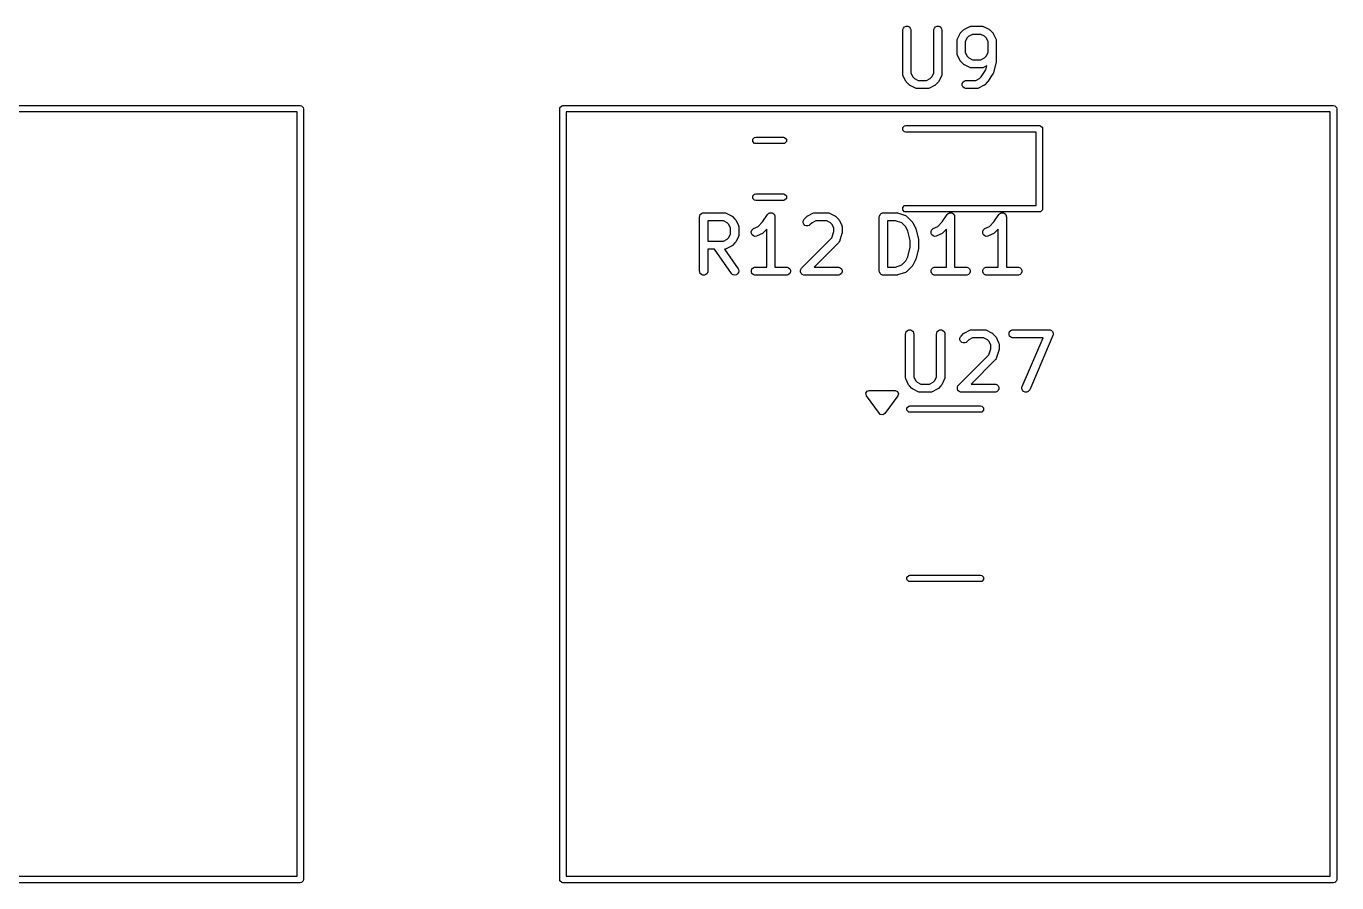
# Model space of a CAD drawing. Extents: x 117.1 to 211, y -138.1 to -43.1.
# Drawn here: x 145.8 to 169.95, y -119.07 to -103.29 of the extents above; entities that cross this region are included whole.
import ezdxf

# ---------------------------------------------------------------- set-up
doc = ezdxf.new("R2010")
doc.units = 0
doc.layers.add('BLACK', color=7, linetype='CONTINUOUS')

msp = doc.modelspace()

# ---------------------------------------------------------------- linework, layer by layer
at = {"layer": 'BLACK', "linetype": 'CONTINUOUS'}
for p, q in [((161.957645, -103.366819), (161.959086, -103.352187)), ((161.959086, -103.352187), (161.970285, -103.325151)), ((161.970285, -103.325151), (161.990977, -103.304459)), ((161.990977, -103.304459), (162.018013, -103.29326)), ((162.018013, -103.29326), (162.047277, -103.29326)), ((162.047277, -103.29326), (162.074313, -103.304459)), ((162.074313, -103.304459), (162.095005, -103.325151)), ((162.095005, -103.325151), (162.106204, -103.352187)), ((162.106204, -103.352187), (162.107645, -103.366819)), ((162.529073, -103.366819), (162.530514, -103.352187)), ((162.530514, -103.352187), (162.541713, -103.325151)), ((162.541713, -103.325151), (162.562405, -103.304459)), ((162.562405, -103.304459), (162.589441, -103.29326)), ((162.589441, -103.29326), (162.618705, -103.29326)), ((162.618705, -103.29326), (162.645741, -103.304459)), ((162.645741, -103.304459), (162.666433, -103.325151)), ((162.666433, -103.325151), (162.677632, -103.352187)), ((162.677632, -103.352187), (162.679073, -103.366819)), ((163.027231, -103.409024), (163.07485, -103.361405)), ((163.07485, -103.361405), (163.080599, -103.356686)), ((163.080599, -103.356686), (163.081899, -103.355188)), ((163.081899, -103.355188), (163.084158, -103.353766)), ((163.084158, -103.353766), (163.086215, -103.352078)), ((163.086215, -103.352078), (163.088042, -103.35132)), ((163.088042, -103.35132), (163.094342, -103.347356)), ((163.094342, -103.347356), (163.18958, -103.299737)), ((163.18958, -103.299737), (163.203311, -103.294482)), ((163.203311, -103.294482), (163.206, -103.29429)), ((163.206, -103.29429), (163.208489, -103.29326)), ((163.208489, -103.29326), (163.223121, -103.291819)), ((163.223121, -103.291819), (163.413597, -103.291819)), ((163.413597, -103.291819), (163.428229, -103.29326)), ((163.428229, -103.29326), (163.430718, -103.294291)), ((163.430718, -103.294291), (163.433406, -103.294482)), ((163.433406, -103.294482), (163.447138, -103.299737)), ((163.447138, -103.299737), (163.542376, -103.347356)), ((163.542376, -103.347356), (163.548675, -103.35132)), ((163.548675, -103.35132), (163.550503, -103.352078)), ((163.550503, -103.352078), (163.552559, -103.353766)), ((163.552559, -103.353766), (163.554819, -103.355188)), ((163.554819, -103.355188), (163.556118, -103.356686)), ((163.556118, -103.356686), (163.561868, -103.361405)), ((163.561868, -103.361405), (163.609487, -103.409024)), ((161.957645, -104.176342), (161.957645, -103.366819)), ((162.107645, -103.366819), (162.107645, -104.158637)), ((162.529073, -104.158637), (162.529073, -103.366819)), ((162.679073, -103.366819), (162.679073, -104.176342)), ((162.957645, -103.557295), (162.959086, -103.542663)), ((162.957645, -103.79539), (162.957645, -103.557295)), ((162.959086, -103.542663), (162.960117, -103.540173)), ((162.960117, -103.540173), (162.960308, -103.537486)), ((162.960308, -103.537486), (162.965563, -103.523754)), ((162.965563, -103.523754), (163.013182, -103.428516)), ((163.013182, -103.428516), (163.017146, -103.422216)), ((163.017146, -103.422216), (163.017904, -103.420389)), ((163.017904, -103.420389), (163.019592, -103.418332)), ((163.019592, -103.418332), (163.021014, -103.416073)), ((163.021014, -103.416073), (163.022512, -103.414773)), ((163.022512, -103.414773), (163.027231, -103.409024)), ((163.141903, -103.506484), (163.107645, -103.575)), ((163.107645, -103.575), (163.107645, -103.777685)), ((163.17231, -103.476077), (163.141903, -103.506484)), ((163.240826, -103.441819), (163.17231, -103.476077)), ((163.395892, -103.441819), (163.240826, -103.441819)), ((163.464408, -103.476077), (163.395892, -103.441819)), ((163.494815, -103.506484), (163.464408, -103.476077)), ((163.529073, -103.575), (163.494815, -103.506484)), ((163.529073, -103.777685), (163.529073, -103.575)), ((163.609487, -103.409024), (163.614205, -103.414773)), ((163.614205, -103.414773), (163.615704, -103.416073)), ((163.615704, -103.416073), (163.617125, -103.418332)), ((163.617125, -103.418332), (163.618814, -103.420389)), ((163.618814, -103.420389), (163.619571, -103.422216)), ((163.619571, -103.422216), (163.623536, -103.428516)), ((163.623536, -103.428516), (163.671155, -103.523754)), ((163.671155, -103.523754), (163.67641, -103.537485)), ((163.67641, -103.537485), (163.676601, -103.540174)), ((163.676601, -103.540174), (163.677632, -103.542663)), ((163.677632, -103.542663), (163.679073, -103.557295)), ((163.679073, -103.557295), (163.679073, -103.938247)), ((162.959086, -103.810022), (162.957645, -103.79539)), ((162.960117, -103.812511), (162.959086, -103.810022)), ((162.960308, -103.815199), (162.960117, -103.812511)), ((162.965563, -103.828931), (162.960308, -103.815199)), ((163.013182, -103.924169), (162.965563, -103.828931)), ((163.107645, -103.777685), (163.141903, -103.846201)), ((163.141903, -103.846201), (163.17231, -103.876608)), ((163.464408, -103.876608), (163.494815, -103.846201)), ((163.494815, -103.846201), (163.529073, -103.777685)), ((163.017146, -103.930468), (163.013182, -103.924169)), ((163.017904, -103.932296), (163.017146, -103.930468)), ((163.019592, -103.934352), (163.017904, -103.932296)), ((163.021014, -103.936612), (163.019592, -103.934352)), ((163.022512, -103.937911), (163.021014, -103.936612)), ((163.027231, -103.943661), (163.022512, -103.937911)), ((163.07485, -103.99128), (163.027231, -103.943661)), ((163.080599, -103.995998), (163.07485, -103.99128)), ((163.081899, -103.997497), (163.080599, -103.995998)), ((163.084158, -103.998918), (163.081899, -103.997497)), ((163.086215, -104.000607), (163.084158, -103.998918)), ((163.088042, -104.001364), (163.086215, -104.000607)), ((163.094342, -104.005329), (163.088042, -104.001364)), ((163.18958, -104.052948), (163.094342, -104.005329)), ((163.17231, -103.876608), (163.240826, -103.910866)), ((163.203311, -104.058203), (163.18958, -104.052948)), ((163.206, -104.058394), (163.203311, -104.058203)), ((163.208489, -104.059425), (163.206, -104.058394)), ((163.223121, -104.060866), (163.208489, -104.059425)), ((163.413597, -104.060866), (163.223121, -104.060866)), ((163.240826, -103.910866), (163.395892, -103.910866)), ((163.395892, -103.910866), (163.464408, -103.876608)), ((163.428229, -104.059425), (163.413597, -104.060866)), ((163.430718, -104.058393), (163.428229, -104.059425)), ((163.433406, -104.058203), (163.430718, -104.058393)), ((163.447138, -104.052948), (163.433406, -104.058203)), ((163.505368, -104.023833), (163.447138, -104.052948)), ((163.486844, -104.097929), (163.505368, -104.023833)), ((163.676834, -103.956437), (163.629215, -104.146913)), ((163.677209, -103.9539), (163.676834, -103.956437)), ((163.677632, -103.952879), (163.677209, -103.9539)), ((163.678174, -103.947366), (163.677632, -103.952879)), ((163.678984, -103.941893), (163.678174, -103.947366)), ((163.679073, -103.938247), (163.678821, -103.9408)), ((163.678821, -103.9408), (163.678984, -103.941893)), ((161.959086, -104.190974), (161.957645, -104.176342)), ((161.960117, -104.193463), (161.959086, -104.190974)), ((161.960308, -104.196151), (161.960117, -104.193463)), ((161.965563, -104.209883), (161.960308, -104.196151)), ((162.013182, -104.305121), (161.965563, -104.209883)), ((162.017145, -104.311417), (162.013182, -104.305121)), ((162.017903, -104.313247), (162.017145, -104.311417)), ((162.019592, -104.315305), (162.017903, -104.313247)), ((162.021014, -104.317564), (162.019592, -104.315305)), ((162.022512, -104.318863), (162.021014, -104.317564)), ((162.02723, -104.324612), (162.022512, -104.318863)), ((162.074849, -104.372232), (162.02723, -104.324612)), ((162.107645, -104.158637), (162.141903, -104.227153)), ((162.141903, -104.227153), (162.17231, -104.257561)), ((162.17231, -104.257561), (162.240826, -104.291819)), ((162.240826, -104.291819), (162.395892, -104.291819)), ((162.395892, -104.291819), (162.464407, -104.257561)), ((162.464407, -104.257561), (162.494814, -104.227153)), ((162.494814, -104.227153), (162.529073, -104.158637)), ((162.609487, -104.324613), (162.561869, -104.372232)), ((162.614205, -104.318863), (162.609487, -104.324613)), ((162.615704, -104.317564), (162.614205, -104.318863)), ((162.617125, -104.315305), (162.615704, -104.317564)), ((162.618815, -104.313247), (162.617125, -104.315305)), ((162.619572, -104.311417), (162.618815, -104.313247)), ((162.623536, -104.305121), (162.619572, -104.311417)), ((162.671155, -104.209883), (162.623536, -104.305121)), ((162.67641, -104.196152), (162.671155, -104.209883)), ((162.676601, -104.193462), (162.67641, -104.196152)), ((162.677632, -104.190974), (162.676601, -104.193462)), ((162.679073, -104.176342), (162.677632, -104.190974)), ((163.054324, -104.352187), (163.065523, -104.325151)), ((163.065523, -104.325151), (163.086215, -104.304459)), ((163.086215, -104.304459), (163.113251, -104.29326)), ((163.113251, -104.29326), (163.127883, -104.291819)), ((163.127883, -104.291819), (163.300654, -104.291819)), ((163.300654, -104.291819), (163.369169, -104.257561)), ((163.369169, -104.257561), (163.402929, -104.2238)), ((163.402929, -104.2238), (163.486844, -104.097929)), ((163.514249, -104.324613), (163.466631, -104.372232)), ((163.514282, -104.324572), (163.514249, -104.324613)), ((163.514304, -104.324558), (163.514282, -104.324572)), ((163.519043, -104.318771), (163.514304, -104.324558)), ((163.523577, -104.313247), (163.519043, -104.318771)), ((163.523586, -104.313223), (163.523577, -104.313247)), ((163.52362, -104.313183), (163.523586, -104.313223)), ((163.618858, -104.170325), (163.52362, -104.313183)), ((163.623162, -104.16225), (163.618858, -104.170325)), ((163.624268, -104.160759), (163.623162, -104.16225)), ((163.624897, -104.158996), (163.624268, -104.160759)), ((163.625775, -104.157351), (163.624897, -104.158996)), ((163.626133, -104.155536), (163.625775, -104.157351)), ((163.629215, -104.146913), (163.626133, -104.155536)), ((162.080598, -104.37695), (162.074849, -104.372232)), ((162.081899, -104.37845), (162.080598, -104.37695)), ((162.084158, -104.379872), (162.081899, -104.37845)), ((162.086215, -104.38156), (162.084158, -104.379872)), ((162.088042, -104.382317), (162.086215, -104.38156)), ((162.094342, -104.386282), (162.088042, -104.382317)), ((162.18958, -104.433901), (162.094342, -104.386282)), ((162.203311, -104.439156), (162.18958, -104.433901)), ((162.206, -104.439347), (162.203311, -104.439156)), ((162.208489, -104.440378), (162.206, -104.439347)), ((162.223121, -104.441819), (162.208489, -104.440378)), ((162.413597, -104.441819), (162.223121, -104.441819)), ((162.428229, -104.440378), (162.413597, -104.441819)), ((162.430718, -104.439346), (162.428229, -104.440378)), ((162.433406, -104.439156), (162.430718, -104.439346)), ((162.447138, -104.433901), (162.433406, -104.439156)), ((162.542376, -104.386282), (162.447138, -104.433901)), ((162.548675, -104.382317), (162.542376, -104.386282)), ((162.550503, -104.38156), (162.548675, -104.382317)), ((162.552559, -104.379872), (162.550503, -104.38156)), ((162.554819, -104.37845), (162.552559, -104.379872)), ((162.556119, -104.37695), (162.554819, -104.37845)), ((162.561869, -104.372232), (162.556119, -104.37695)), ((163.054324, -104.381451), (163.054324, -104.352187)), ((163.065523, -104.408487), (163.054324, -104.381451)), ((163.086215, -104.429179), (163.065523, -104.408487)), ((163.113251, -104.440378), (163.086215, -104.429179)), ((163.127883, -104.441819), (163.113251, -104.440378)), ((163.318359, -104.441819), (163.127883, -104.441819)), ((163.332991, -104.440378), (163.318359, -104.441819)), ((163.33548, -104.439346), (163.332991, -104.440378)), ((163.338168, -104.439156), (163.33548, -104.439346)), ((163.3519, -104.433901), (163.338168, -104.439156)), ((163.447138, -104.386282), (163.3519, -104.433901)), ((163.453437, -104.382317), (163.447138, -104.386282)), ((163.455265, -104.38156), (163.453437, -104.382317)), ((163.457321, -104.379872), (163.455265, -104.38156)), ((163.459581, -104.37845), (163.457321, -104.379872)), ((163.460881, -104.37695), (163.459581, -104.37845)), ((163.466631, -104.372232), (163.460881, -104.37695)), ((136.65455, -104.752), (150.85455, -104.752)), ((150.85455, -104.752), (150.877511, -104.756567)), ((150.877511, -104.756567), (150.909983, -104.789039)), ((150.909983, -104.789039), (150.91455, -104.812)), ((150.91455, -104.812), (150.91455, -119.012)), ((155.63455, -104.812), (155.639117, -104.789039)), ((155.63455, -119.012), (155.63455, -104.812)), ((155.639117, -104.789039), (155.671589, -104.756567)), ((155.671589, -104.756567), (155.69455, -104.752)), ((155.69455, -104.752), (169.89455, -104.752)), ((169.89455, -104.752), (169.917511, -104.756567)), ((169.917511, -104.756567), (169.949983, -104.789039)), ((169.949983, -104.789039), (169.95455, -104.812)), ((169.95455, -104.812), (169.95455, -119.012)), ((150.79455, -104.872), (136.71455, -104.872)), ((150.79455, -118.952), (150.79455, -104.872)), ((155.75455, -104.872), (155.75455, -118.952)), ((169.83455, -104.872), (155.75455, -104.872)), ((169.83455, -118.952), (169.83455, -104.872)), ((161.958567, -105.160039), (161.991039, -105.127567)), ((161.958567, -105.205961), (161.958567, -105.160039)), ((161.991039, -105.238433), (161.958567, -105.205961)), ((161.991039, -105.127567), (162.014, -105.123)), ((162.014, -105.243), (161.991039, -105.238433)), ((162.014, -105.123), (164.474, -105.123)), ((164.414, -105.243), (162.014, -105.243)), ((164.414, -106.593), (164.414, -105.243)), ((164.474, -105.123), (164.496961, -105.127567)), ((164.496961, -105.127567), (164.529433, -105.160039)), ((164.529433, -105.160039), (164.534, -105.183)), ((164.534, -105.183), (164.534, -106.653)), ((159.192343, -105.372539), (159.224815, -105.340067)), ((159.192343, -105.418461), (159.192343, -105.372539)), ((159.224815, -105.450933), (159.192343, -105.418461)), ((159.224815, -105.340067), (159.247776, -105.3355)), ((159.247776, -105.4555), (159.224815, -105.450933)), ((159.247776, -105.3355), (159.757224, -105.3355)), ((159.757224, -105.4555), (159.247776, -105.4555)), ((159.757224, -105.3355), (159.780185, -105.340067)), ((159.780185, -105.450933), (159.757224, -105.4555)), ((159.780185, -105.340067), (159.812657, -105.372539)), ((159.812657, -105.418461), (159.780185, -105.450933)), ((159.812657, -105.372539), (159.812657, -105.418461)), ((159.192343, -106.417539), (159.224815, -106.385067)), ((159.192343, -106.463461), (159.192343, -106.417539)), ((159.224815, -106.495933), (159.192343, -106.463461)), ((159.224815, -106.385067), (159.247776, -106.3805)), ((159.247776, -106.5005), (159.224815, -106.495933)), ((159.247776, -106.3805), (159.757224, -106.3805)), ((159.757224, -106.5005), (159.247776, -106.5005)), ((159.757224, -106.3805), (159.780185, -106.385067)), ((159.780185, -106.495933), (159.757224, -106.5005)), ((159.780185, -106.385067), (159.812657, -106.417539)), ((159.812657, -106.463461), (159.780185, -106.495933)), ((159.812657, -106.417539), (159.812657, -106.463461)), ((158.225854, -106.761151), (158.246546, -106.740459)), ((158.246546, -106.740459), (158.273582, -106.72926)), ((158.273582, -106.72926), (158.288214, -106.727819)), ((158.288214, -106.727819), (158.669166, -106.727819)), ((158.669166, -106.727819), (158.683798, -106.72926)), ((158.683798, -106.72926), (158.686287, -106.730291)), ((158.686287, -106.730291), (158.688975, -106.730482)), ((158.688975, -106.730482), (158.702707, -106.735737)), ((158.702707, -106.735737), (158.797945, -106.783356)), ((159.47939, -106.745709), (159.484641, -106.740459)), ((159.484641, -106.740459), (159.49143, -106.737646)), ((159.49143, -106.737646), (159.497536, -106.733558)), ((159.497536, -106.733558), (159.504816, -106.732101)), ((159.504816, -106.732101), (159.511677, -106.72926)), ((159.511677, -106.72926), (159.519025, -106.72926)), ((159.519025, -106.72926), (159.52623, -106.727819)), ((159.52623, -106.727819), (159.533514, -106.72926)), ((159.533514, -106.72926), (159.540941, -106.72926)), ((159.540941, -106.72926), (159.547729, -106.732072)), ((159.547729, -106.732072), (159.554938, -106.733498)), ((159.554938, -106.733498), (159.561117, -106.737617)), ((159.561117, -106.737617), (159.567977, -106.740459)), ((159.567977, -106.740459), (159.57317, -106.745652)), ((160.207054, -106.783356), (160.302292, -106.735737)), ((160.302292, -106.735737), (160.316023, -106.730482)), ((160.316023, -106.730482), (160.318712, -106.73029)), ((160.318712, -106.73029), (160.321201, -106.72926)), ((160.321201, -106.72926), (160.335833, -106.727819)), ((160.335833, -106.727819), (160.573928, -106.727819)), ((160.573928, -106.727819), (160.58856, -106.72926)), ((160.58856, -106.72926), (160.591049, -106.730291)), ((160.591049, -106.730291), (160.593737, -106.730482)), ((160.593737, -106.730482), (160.607469, -106.735737)), ((160.607469, -106.735737), (160.702707, -106.783356)), ((161.537354, -106.761151), (161.558046, -106.740459)), ((161.558046, -106.740459), (161.585082, -106.72926)), ((161.585082, -106.72926), (161.599714, -106.727819)), ((161.599714, -106.727819), (161.837809, -106.727819)), ((161.837809, -106.727819), (161.845214, -106.728548)), ((161.845214, -106.728548), (161.847189, -106.728408)), ((161.847189, -106.728408), (161.849786, -106.728998)), ((161.849786, -106.728998), (161.852441, -106.72926)), ((161.852441, -106.72926), (161.854272, -106.730018)), ((161.854272, -106.730018), (161.861526, -106.731668)), ((161.861526, -106.731668), (162.004383, -106.779287)), ((161.958567, -106.630039), (161.991039, -106.597567)), ((161.958567, -106.675961), (161.958567, -106.630039)), ((161.991039, -106.708433), (161.958567, -106.675961)), ((161.991039, -106.597567), (162.014, -106.593)), ((162.014, -106.713), (161.991039, -106.708433)), ((162.014, -106.593), (164.414, -106.593)), ((164.474, -106.713), (162.014, -106.713)), ((162.79089, -106.745709), (162.796141, -106.740459)), ((162.796141, -106.740459), (162.80293, -106.737646)), ((162.80293, -106.737646), (162.809036, -106.733558)), ((162.809036, -106.733558), (162.816316, -106.732101)), ((162.816316, -106.732101), (162.823177, -106.72926)), ((162.823177, -106.72926), (162.830525, -106.72926)), ((162.830525, -106.72926), (162.83773, -106.727819)), ((162.83773, -106.727819), (162.845014, -106.72926)), ((162.845014, -106.72926), (162.852441, -106.72926)), ((162.852441, -106.72926), (162.859229, -106.732072)), ((162.859229, -106.732072), (162.866438, -106.733498)), ((162.866438, -106.733498), (162.872617, -106.737617)), ((162.872617, -106.737617), (162.879477, -106.740459)), ((162.879477, -106.740459), (162.88467, -106.745652)), ((163.743271, -106.745709), (163.748522, -106.740459)), ((163.748522, -106.740459), (163.755311, -106.737646)), ((163.755311, -106.737646), (163.761417, -106.733558)), ((163.761417, -106.733558), (163.768697, -106.732101)), ((163.768697, -106.732101), (163.775558, -106.72926)), ((163.775558, -106.72926), (163.782906, -106.72926)), ((163.782906, -106.72926), (163.790111, -106.727819)), ((163.790111, -106.727819), (163.797395, -106.72926)), ((163.797395, -106.72926), (163.804822, -106.72926)), ((163.804822, -106.72926), (163.81161, -106.732072)), ((163.81161, -106.732072), (163.818819, -106.733498)), ((163.818819, -106.733498), (163.824998, -106.737617)), ((163.824998, -106.737617), (163.831858, -106.740459)), ((163.831858, -106.740459), (163.837051, -106.745652)), ((164.496961, -106.708433), (164.474, -106.713)), ((164.529433, -106.675961), (164.496961, -106.708433)), ((164.534, -106.653), (164.529433, -106.675961)), ((158.213214, -106.802819), (158.214655, -106.788187)), ((158.213214, -107.802819), (158.213214, -106.802819)), ((158.214655, -106.788187), (158.225854, -106.761151)), ((158.651461, -106.877819), (158.363214, -106.877819)), ((158.363214, -106.877819), (158.363214, -107.251628)), ((158.719977, -106.912077), (158.651461, -106.877819)), ((158.750384, -106.942484), (158.719977, -106.912077)), ((158.784642, -107.011), (158.750384, -106.942484)), ((158.797945, -106.783356), (158.804244, -106.78732)), ((158.804244, -106.78732), (158.806072, -106.788078)), ((158.806072, -106.788078), (158.808128, -106.789766)), ((158.808128, -106.789766), (158.810388, -106.791188)), ((158.810388, -106.791188), (158.811687, -106.792686)), ((158.811687, -106.792686), (158.817437, -106.797405)), ((158.817437, -106.797405), (158.865056, -106.845024)), ((158.865056, -106.845024), (158.869774, -106.850773)), ((158.869774, -106.850773), (158.871273, -106.852073)), ((158.871273, -106.852073), (158.872694, -106.854332)), ((158.872694, -106.854332), (158.874383, -106.856389)), ((158.874383, -106.856389), (158.87514, -106.858216)), ((158.87514, -106.858216), (158.879105, -106.864516)), ((158.879105, -106.864516), (158.926724, -106.959754)), ((158.926724, -106.959754), (158.931979, -106.973485)), ((158.931979, -106.973485), (158.93217, -106.976174)), ((158.93217, -106.976174), (158.933201, -106.978663)), ((158.933201, -106.978663), (158.934642, -106.993295)), ((159.207054, -107.021451), (159.291406, -106.979275)), ((159.291406, -106.979275), (159.372785, -106.897896)), ((159.372785, -106.897896), (159.463905, -106.761216)), ((159.463905, -106.761216), (159.463939, -106.761173)), ((159.463939, -106.761173), (159.463949, -106.761151)), ((159.463949, -106.761151), (159.464, -106.761099)), ((159.464, -106.761099), (159.473221, -106.749841)), ((159.473221, -106.749841), (159.47939, -106.745709)), ((159.57317, -106.745652), (159.579287, -106.74973)), ((159.579287, -106.74973), (159.58342, -106.755902)), ((159.58342, -106.755902), (159.588669, -106.761151)), ((159.588669, -106.761151), (159.59148, -106.767938)), ((159.59148, -106.767938), (159.59557, -106.774045)), ((159.59557, -106.774045), (159.597026, -106.781326)), ((159.597026, -106.781326), (159.599868, -106.788187)), ((159.599868, -106.788187), (159.601293, -106.802663)), ((159.601293, -106.802663), (159.601309, -106.80274)), ((159.601309, -106.80274), (159.601303, -106.802766)), ((159.601303, -106.802766), (159.601309, -106.802819)), ((159.601309, -106.802819), (159.601309, -107.727819)), ((160.119417, -106.883426), (160.130616, -106.856389)), ((160.119417, -106.912688), (160.119417, -106.883426)), ((160.130616, -106.939725), (160.119417, -106.912688)), ((160.130616, -106.856389), (160.139943, -106.845024)), ((160.151308, -106.960417), (160.130616, -106.939725)), ((160.139943, -106.845024), (160.187562, -106.797405)), ((160.178345, -106.971616), (160.151308, -106.960417)), ((160.207607, -106.971616), (160.178345, -106.971616)), ((160.187562, -106.797405), (160.193311, -106.792686)), ((160.193311, -106.792686), (160.194611, -106.791188)), ((160.194611, -106.791188), (160.19687, -106.789766)), ((160.19687, -106.789766), (160.198927, -106.788078)), ((160.198927, -106.788078), (160.200754, -106.78732)), ((160.200754, -106.78732), (160.207054, -106.783356)), ((160.234644, -106.960417), (160.207607, -106.971616)), ((160.246009, -106.95109), (160.234644, -106.960417)), ((160.285022, -106.912077), (160.246009, -106.95109)), ((160.353538, -106.877819), (160.285022, -106.912077)), ((160.556223, -106.877819), (160.353538, -106.877819)), ((160.624739, -106.912077), (160.556223, -106.877819)), ((160.655146, -106.942484), (160.624739, -106.912077)), ((160.689404, -107.011), (160.655146, -106.942484)), ((160.702707, -106.783356), (160.709006, -106.78732)), ((160.709006, -106.78732), (160.710834, -106.788078)), ((160.710834, -106.788078), (160.71289, -106.789766)), ((160.71289, -106.789766), (160.71515, -106.791188)), ((160.71515, -106.791188), (160.716449, -106.792686)), ((160.716449, -106.792686), (160.722199, -106.797405)), ((160.722199, -106.797405), (160.769818, -106.845024)), ((160.769818, -106.845024), (160.774536, -106.850773)), ((160.774536, -106.850773), (160.776035, -106.852073)), ((160.776035, -106.852073), (160.777456, -106.854332)), ((160.777456, -106.854332), (160.779145, -106.856389)), ((160.779145, -106.856389), (160.779902, -106.858216)), ((160.779902, -106.858216), (160.783867, -106.864516)), ((160.783867, -106.864516), (160.831486, -106.959754)), ((160.831486, -106.959754), (160.836741, -106.973485)), ((160.836741, -106.973485), (160.836932, -106.976174)), ((160.836932, -106.976174), (160.837963, -106.978663)), ((160.837963, -106.978663), (160.839404, -106.993295)), ((161.524714, -106.802819), (161.526155, -106.788187)), ((161.524714, -107.802819), (161.524714, -106.802819)), ((161.526155, -106.788187), (161.537354, -106.761151)), ((161.825639, -106.877819), (161.674714, -106.877819)), ((161.674714, -106.877819), (161.674714, -107.727819)), ((161.940152, -106.91599), (161.825639, -106.877819)), ((162.014265, -106.990103), (161.940152, -106.91599)), ((162.004383, -106.779287), (162.017808, -106.785281)), ((162.017808, -106.785281), (162.019843, -106.787046)), ((162.019843, -106.787046), (162.022334, -106.788078)), ((162.022334, -106.788078), (162.033699, -106.797405)), ((162.033699, -106.797405), (162.128937, -106.892643)), ((162.128937, -106.892643), (162.133657, -106.898393)), ((162.133657, -106.898393), (162.135154, -106.899692)), ((162.135154, -106.899692), (162.136573, -106.901946)), ((162.136573, -106.901946), (162.138265, -106.904008)), ((162.138265, -106.904008), (162.139023, -106.90584)), ((162.139023, -106.90584), (162.142986, -106.912135)), ((162.142986, -106.912135), (162.190605, -107.007373)), ((162.518554, -107.021451), (162.602906, -106.979275)), ((162.602906, -106.979275), (162.684285, -106.897896)), ((162.684285, -106.897896), (162.775405, -106.761216)), ((162.775405, -106.761216), (162.775439, -106.761173)), ((162.775439, -106.761173), (162.775449, -106.761151)), ((162.775449, -106.761151), (162.7755, -106.761099)), ((162.7755, -106.761099), (162.784721, -106.749841)), ((162.784721, -106.749841), (162.79089, -106.745709)), ((162.88467, -106.745652), (162.890787, -106.74973)), ((162.890787, -106.74973), (162.89492, -106.755902)), ((162.89492, -106.755902), (162.900169, -106.761151)), ((162.900169, -106.761151), (162.90298, -106.767938)), ((162.90298, -106.767938), (162.90707, -106.774045)), ((162.90707, -106.774045), (162.908526, -106.781326)), ((162.908526, -106.781326), (162.911368, -106.788187)), ((162.911368, -106.788187), (162.912793, -106.802663)), ((162.912793, -106.802663), (162.912809, -106.80274)), ((162.912809, -106.80274), (162.912803, -106.802766)), ((162.912803, -106.802766), (162.912809, -106.802819)), ((162.912809, -106.802819), (162.912809, -107.727819)), ((163.470935, -107.021451), (163.555287, -106.979275)), ((163.555287, -106.979275), (163.636666, -106.897896)), ((163.636666, -106.897896), (163.727786, -106.761216)), ((163.727786, -106.761216), (163.72782, -106.761173)), ((163.72782, -106.761173), (163.72783, -106.761151)), ((163.72783, -106.761151), (163.727881, -106.761099)), ((163.727881, -106.761099), (163.737102, -106.749841)), ((163.737102, -106.749841), (163.743271, -106.745709)), ((163.837051, -106.745652), (163.843168, -106.74973)), ((163.843168, -106.74973), (163.847301, -106.755902)), ((163.847301, -106.755902), (163.85255, -106.761151)), ((163.85255, -106.761151), (163.855361, -106.767938)), ((163.855361, -106.767938), (163.859451, -106.774045)), ((163.859451, -106.774045), (163.860907, -106.781326)), ((163.860907, -106.781326), (163.863749, -106.788187)), ((163.863749, -106.788187), (163.865174, -106.802663)), ((163.865174, -106.802663), (163.86519, -106.80274)), ((163.86519, -106.80274), (163.865184, -106.802766)), ((163.865184, -106.802766), (163.86519, -106.802819)), ((163.86519, -106.802819), (163.86519, -107.727819)), ((158.651461, -107.251628), (158.719977, -107.21737)), ((158.719977, -107.21737), (158.750384, -107.186963)), ((158.750384, -107.186963), (158.784642, -107.118447)), ((158.784642, -107.118447), (158.784642, -107.011)), ((158.926724, -107.169693), (158.879105, -107.264931)), ((158.931979, -107.155962), (158.926724, -107.169693)), ((158.93217, -107.153272), (158.931979, -107.155962)), ((158.933201, -107.150784), (158.93217, -107.153272)), ((158.934642, -107.136152), (158.933201, -107.150784)), ((158.934642, -106.993295), (158.934642, -107.136152)), ((159.166184, -107.079152), (159.175438, -107.051391)), ((159.168258, -107.108342), (159.166184, -107.079152)), ((159.181345, -107.134517), (159.168258, -107.108342)), ((159.175438, -107.051391), (159.194611, -107.029283)), ((159.203453, -107.15369), (159.181345, -107.134517)), ((159.194611, -107.029283), (159.207054, -107.021451)), ((159.231214, -107.162944), (159.203453, -107.15369)), ((159.260404, -107.16087), (159.231214, -107.162944)), ((159.274136, -107.155615), (159.260404, -107.16087)), ((159.369374, -107.107996), (159.274136, -107.155615)), ((159.375673, -107.104031), (159.369374, -107.107996)), ((159.377501, -107.103274), (159.375673, -107.104031)), ((159.379557, -107.101585), (159.377501, -107.103274)), ((159.381817, -107.100164), (159.379557, -107.101585)), ((159.383116, -107.098665), (159.381817, -107.100164)), ((159.388866, -107.093947), (159.383116, -107.098665)), ((159.451309, -107.031504), (159.388866, -107.093947)), ((159.451309, -107.727819), (159.451309, -107.031504)), ((160.092324, -107.749786), (160.651232, -107.190876)), ((160.651232, -107.190876), (160.689404, -107.076363)), ((160.689404, -107.076363), (160.689404, -107.011)), ((160.835555, -107.112251), (160.787936, -107.255107)), ((160.837204, -107.104995), (160.835555, -107.112251)), ((160.837963, -107.103165), (160.837204, -107.104995)), ((160.838224, -107.100511), (160.837963, -107.103165)), ((160.838815, -107.097914), (160.838224, -107.100511)), ((160.839404, -107.088533), (160.838674, -107.095939)), ((160.838674, -107.095939), (160.838815, -107.097914)), ((160.839404, -106.993295), (160.839404, -107.088533)), ((162.052758, -107.06709), (162.014265, -106.990103)), ((162.096142, -107.240624), (162.052758, -107.06709)), ((162.190605, -107.007373), (162.191014, -107.008442)), ((162.191014, -107.008442), (162.191337, -107.008878)), ((162.191337, -107.008878), (162.193523, -107.014997)), ((162.193523, -107.014997), (162.19586, -107.021104)), ((162.19586, -107.021104), (162.195898, -107.021644)), ((162.195898, -107.021644), (162.196284, -107.022724)), ((162.196284, -107.022724), (162.243903, -107.2132)), ((162.243903, -107.2132), (162.244278, -107.215736)), ((162.244278, -107.215736), (162.244701, -107.216758)), ((162.244701, -107.216758), (162.245243, -107.22227)), ((162.245243, -107.22227), (162.246053, -107.227744)), ((162.477684, -107.079152), (162.486938, -107.051391)), ((162.479758, -107.108342), (162.477684, -107.079152)), ((162.492845, -107.134517), (162.479758, -107.108342)), ((162.486938, -107.051391), (162.506111, -107.029283)), ((162.514953, -107.15369), (162.492845, -107.134517)), ((162.506111, -107.029283), (162.518554, -107.021451)), ((162.542714, -107.162944), (162.514953, -107.15369)), ((162.571904, -107.16087), (162.542714, -107.162944)), ((162.585636, -107.155615), (162.571904, -107.16087)), ((162.680874, -107.107996), (162.585636, -107.155615)), ((162.687173, -107.104031), (162.680874, -107.107996)), ((162.689001, -107.103274), (162.687173, -107.104031)), ((162.691057, -107.101585), (162.689001, -107.103274)), ((162.693317, -107.100164), (162.691057, -107.101585)), ((162.694616, -107.098665), (162.693317, -107.100164)), ((162.700366, -107.093947), (162.694616, -107.098665)), ((162.762809, -107.031504), (162.700366, -107.093947)), ((162.762809, -107.727819), (162.762809, -107.031504)), ((163.430065, -107.079152), (163.439319, -107.051391)), ((163.432139, -107.108342), (163.430065, -107.079152)), ((163.445226, -107.134517), (163.432139, -107.108342)), ((163.439319, -107.051391), (163.458492, -107.029283)), ((163.467334, -107.15369), (163.445226, -107.134517)), ((163.458492, -107.029283), (163.470935, -107.021451)), ((163.495095, -107.162944), (163.467334, -107.15369)), ((163.524285, -107.16087), (163.495095, -107.162944)), ((163.538017, -107.155615), (163.524285, -107.16087)), ((163.633255, -107.107996), (163.538017, -107.155615)), ((163.639554, -107.104031), (163.633255, -107.107996)), ((163.641382, -107.103274), (163.639554, -107.104031)), ((163.643438, -107.101585), (163.641382, -107.103274)), ((163.645698, -107.100164), (163.643438, -107.101585)), ((163.646997, -107.098665), (163.645698, -107.100164)), ((163.652747, -107.093947), (163.646997, -107.098665)), ((163.71519, -107.031504), (163.652747, -107.093947)), ((163.71519, -107.727819), (163.71519, -107.031504)), ((158.363214, -107.251628), (158.651461, -107.251628)), ((158.48726, -107.401628), (158.363214, -107.401628)), ((158.363214, -107.401628), (158.363214, -107.802819)), ((158.7982, -107.845829), (158.48726, -107.401628)), ((158.683798, -107.400187), (158.670281, -107.401518)), ((158.670281, -107.401518), (158.921085, -107.75981)), ((158.686287, -107.399155), (158.683798, -107.400187)), ((158.688975, -107.398965), (158.686287, -107.399155)), ((158.702707, -107.39371), (158.688975, -107.398965)), ((158.797945, -107.346091), (158.702707, -107.39371)), ((158.804244, -107.342126), (158.797945, -107.346091)), ((158.806072, -107.341369), (158.804244, -107.342126)), ((158.808128, -107.33968), (158.806072, -107.341369)), ((158.810388, -107.338259), (158.808128, -107.33968)), ((158.811687, -107.33676), (158.810388, -107.338259)), ((158.817437, -107.332042), (158.811687, -107.33676)), ((158.865056, -107.284423), (158.817437, -107.332042)), ((158.869774, -107.278673), (158.865056, -107.284423)), ((158.871273, -107.277374), (158.869774, -107.278673)), ((158.872694, -107.275114), (158.871273, -107.277374)), ((158.874383, -107.273058), (158.872694, -107.275114)), ((158.87514, -107.27123), (158.874383, -107.273058)), ((158.879105, -107.264931), (158.87514, -107.27123)), ((160.769818, -107.284423), (160.326423, -107.727819)), ((160.779146, -107.273058), (160.769818, -107.284423)), ((160.780177, -107.270567), (160.779146, -107.273058)), ((160.781942, -107.268533), (160.780177, -107.270567)), ((160.787936, -107.255107), (160.781942, -107.268533)), ((162.052758, -107.538547), (162.096142, -107.365013)), ((162.096142, -107.365013), (162.096142, -107.240624)), ((162.243903, -107.392437), (162.196284, -107.582913)), ((162.244278, -107.3899), (162.243903, -107.392437)), ((162.244701, -107.388879), (162.244278, -107.3899)), ((162.245243, -107.383366), (162.244701, -107.388879)), ((162.246053, -107.377893), (162.245243, -107.383366)), ((162.246053, -107.227744), (162.24589, -107.228836)), ((162.24589, -107.228836), (162.246142, -107.23139)), ((162.246142, -107.374247), (162.24589, -107.3768)), ((162.24589, -107.3768), (162.246053, -107.377893)), ((162.246142, -107.23139), (162.246142, -107.374247)), ((161.825639, -107.727819), (161.940152, -107.689647)), ((161.940152, -107.689647), (162.014264, -107.615534)), ((162.014264, -107.615534), (162.052758, -107.538547)), ((162.133655, -107.707244), (162.128938, -107.712993)), ((162.135154, -107.705945), (162.133655, -107.707244)), ((162.136575, -107.703686), (162.135154, -107.705945)), ((162.138265, -107.701628), (162.136575, -107.703686)), ((162.139022, -107.699798), (162.138265, -107.701628)), ((162.142986, -107.693502), (162.139022, -107.699798)), ((162.190605, -107.598264), (162.142986, -107.693502)), ((162.191014, -107.597194), (162.190605, -107.598264)), ((162.191337, -107.596759), (162.191014, -107.597194)), ((162.193529, -107.590622), (162.191337, -107.596759)), ((162.19586, -107.584533), (162.193529, -107.590622)), ((162.195898, -107.583992), (162.19586, -107.584533)), ((162.196284, -107.582913), (162.195898, -107.583992)), ((158.214655, -107.817451), (158.213214, -107.802819)), ((158.225854, -107.844487), (158.214655, -107.817451)), ((158.246546, -107.865179), (158.225854, -107.844487)), ((158.273582, -107.876378), (158.246546, -107.865179)), ((158.302846, -107.876378), (158.273582, -107.876378)), ((158.329882, -107.865179), (158.302846, -107.876378)), ((158.350574, -107.844487), (158.329882, -107.865179)), ((158.361773, -107.817451), (158.350574, -107.844487)), ((158.363214, -107.802819), (158.361773, -107.817451)), ((158.807771, -107.856989), (158.7982, -107.845829)), ((158.83245, -107.872716), (158.807771, -107.856989)), ((158.861267, -107.877802), (158.83245, -107.872716)), ((158.889838, -107.871472), (158.861267, -107.877802)), ((158.913812, -107.85469), (158.889838, -107.871472)), ((158.929539, -107.830012), (158.913812, -107.85469)), ((158.921085, -107.75981), (158.928295, -107.772623)), ((158.928295, -107.772623), (158.934624, -107.801194)), ((158.934624, -107.801194), (158.929539, -107.830012)), ((159.167036, -107.788187), (159.178235, -107.761151)), ((159.167036, -107.817451), (159.167036, -107.788187)), ((159.178235, -107.844487), (159.167036, -107.817451)), ((159.178235, -107.761151), (159.198927, -107.740459)), ((159.198927, -107.865179), (159.178235, -107.844487)), ((159.198927, -107.740459), (159.225963, -107.72926)), ((159.225963, -107.876378), (159.198927, -107.865179)), ((159.225963, -107.72926), (159.240595, -107.727819)), ((159.240595, -107.877819), (159.225963, -107.876378)), ((159.240595, -107.727819), (159.451309, -107.727819)), ((159.812023, -107.877819), (159.240595, -107.877819)), ((159.601309, -107.727819), (159.812023, -107.727819)), ((159.812023, -107.727819), (159.826655, -107.72926)), ((159.826655, -107.876378), (159.812023, -107.877819)), ((159.826655, -107.72926), (159.853691, -107.740459)), ((159.853691, -107.865179), (159.826655, -107.876378)), ((159.853691, -107.740459), (159.874383, -107.761151)), ((159.874383, -107.844487), (159.853691, -107.865179)), ((159.874383, -107.761151), (159.885582, -107.788187)), ((159.885582, -107.817451), (159.874383, -107.844487)), ((159.885582, -107.788187), (159.885582, -107.817451)), ((160.071798, -107.788187), (160.082997, -107.761151)), ((160.071798, -107.817451), (160.071798, -107.788187)), ((160.082997, -107.844487), (160.071798, -107.817451)), ((160.082997, -107.761151), (160.092324, -107.749786)), ((160.103689, -107.865179), (160.082997, -107.844487)), ((160.130725, -107.876378), (160.103689, -107.865179)), ((160.145357, -107.877819), (160.130725, -107.876378)), ((160.764404, -107.877819), (160.145357, -107.877819)), ((160.326423, -107.727819), (160.764404, -107.727819)), ((160.764404, -107.727819), (160.779036, -107.72926)), ((160.779036, -107.876378), (160.764404, -107.877819)), ((160.779036, -107.72926), (160.806072, -107.740459)), ((160.806072, -107.865179), (160.779036, -107.876378)), ((160.806072, -107.740459), (160.826764, -107.761151)), ((160.826764, -107.844487), (160.806072, -107.865179)), ((160.826764, -107.761151), (160.837963, -107.788187)), ((160.837963, -107.817451), (160.826764, -107.844487)), ((160.837963, -107.788187), (160.837963, -107.817451)), ((161.526155, -107.817451), (161.524714, -107.802819)), ((161.537354, -107.844487), (161.526155, -107.817451)), ((161.558046, -107.865179), (161.537354, -107.844487)), ((161.585082, -107.876378), (161.558046, -107.865179)), ((161.599714, -107.877819), (161.585082, -107.876378)), ((161.837809, -107.877819), (161.599714, -107.877819)), ((161.674714, -107.727819), (161.825639, -107.727819)), ((161.845214, -107.877089), (161.837809, -107.877819)), ((161.847189, -107.87723), (161.845214, -107.877089)), ((161.849786, -107.876639), (161.847189, -107.87723)), ((161.852441, -107.876378), (161.849786, -107.876639)), ((161.854272, -107.875619), (161.852441, -107.876378)), ((161.861526, -107.87397), (161.854272, -107.875619)), ((162.004383, -107.826351), (161.861526, -107.87397)), ((162.017808, -107.820357), (162.004383, -107.826351)), ((162.019843, -107.818591), (162.017808, -107.820357)), ((162.022334, -107.81756), (162.019843, -107.818591)), ((162.033699, -107.808233), (162.022334, -107.81756)), ((162.128938, -107.712993), (162.033699, -107.808233)), ((162.478536, -107.788187), (162.489735, -107.761151)), ((162.478536, -107.817451), (162.478536, -107.788187)), ((162.489735, -107.844487), (162.478536, -107.817451)), ((162.489735, -107.761151), (162.510427, -107.740459)), ((162.510427, -107.865179), (162.489735, -107.844487)), ((162.510427, -107.740459), (162.537463, -107.72926)), ((162.537463, -107.876378), (162.510427, -107.865179)), ((162.537463, -107.72926), (162.552095, -107.727819)), ((162.552095, -107.877819), (162.537463, -107.876378)), ((162.552095, -107.727819), (162.762809, -107.727819)), ((163.123523, -107.877819), (162.552095, -107.877819)), ((162.912809, -107.727819), (163.123523, -107.727819)), ((163.123523, -107.727819), (163.138155, -107.72926)), ((163.138155, -107.876378), (163.123523, -107.877819)), ((163.138155, -107.72926), (163.165191, -107.740459)), ((163.165191, -107.865179), (163.138155, -107.876378)), ((163.165191, -107.740459), (163.185883, -107.761151)), ((163.185883, -107.844487), (163.165191, -107.865179)), ((163.185883, -107.761151), (163.197082, -107.788187)), ((163.197082, -107.817451), (163.185883, -107.844487)), ((163.197082, -107.788187), (163.197082, -107.817451)), ((163.430917, -107.788187), (163.442116, -107.761151)), ((163.430917, -107.817451), (163.430917, -107.788187)), ((163.442116, -107.844487), (163.430917, -107.817451)), ((163.442116, -107.761151), (163.462808, -107.740459)), ((163.462808, -107.865179), (163.442116, -107.844487)), ((163.462808, -107.740459), (163.489844, -107.72926)), ((163.489844, -107.876378), (163.462808, -107.865179)), ((163.489844, -107.72926), (163.504476, -107.727819)), ((163.504476, -107.877819), (163.489844, -107.876378)), ((163.504476, -107.727819), (163.71519, -107.727819)), ((164.075904, -107.877819), (163.504476, -107.877819)), ((163.86519, -107.727819), (164.075904, -107.727819)), ((164.075904, -107.727819), (164.090536, -107.72926)), ((164.090536, -107.876378), (164.075904, -107.877819)), ((164.090536, -107.72926), (164.117572, -107.740459)), ((164.117572, -107.865179), (164.090536, -107.876378)), ((164.117572, -107.740459), (164.138264, -107.761151)), ((164.138264, -107.844487), (164.117572, -107.865179)), ((164.138264, -107.761151), (164.149463, -107.788187)), ((164.149463, -107.817451), (164.138264, -107.844487)), ((164.149463, -107.788187), (164.149463, -107.817451)), ((162.010346, -108.944187), (162.021545, -108.917151)), ((162.021545, -108.917151), (162.042237, -108.896459)), ((162.042237, -108.896459), (162.069273, -108.88526)), ((162.069273, -108.88526), (162.098537, -108.88526)), ((162.098537, -108.88526), (162.125573, -108.896459)), ((162.125573, -108.896459), (162.146265, -108.917151)), ((162.146265, -108.917151), (162.157464, -108.944187)), ((162.581774, -108.944187), (162.592973, -108.917151)), ((162.592973, -108.917151), (162.613665, -108.896459)), ((162.613665, -108.896459), (162.640701, -108.88526)), ((162.640701, -108.88526), (162.669965, -108.88526)), ((162.669965, -108.88526), (162.697001, -108.896459)), ((162.697001, -108.896459), (162.717693, -108.917151)), ((162.717693, -108.917151), (162.728892, -108.944187)), ((163.097983, -108.939356), (163.193221, -108.891737)), ((163.193221, -108.891737), (163.206952, -108.886482)), ((163.206952, -108.886482), (163.209641, -108.88629)), ((163.209641, -108.88629), (163.21213, -108.88526)), ((163.21213, -108.88526), (163.226762, -108.883819)), ((163.226762, -108.883819), (163.464857, -108.883819)), ((163.464857, -108.883819), (163.479489, -108.88526)), ((163.479489, -108.88526), (163.481978, -108.886291)), ((163.481978, -108.886291), (163.484666, -108.886482)), ((163.484666, -108.886482), (163.498398, -108.891737)), ((163.498398, -108.891737), (163.593636, -108.939356)), ((163.915108, -108.944187), (163.926307, -108.917151)), ((163.926307, -108.917151), (163.946999, -108.896459)), ((163.946999, -108.896459), (163.974035, -108.88526)), ((163.974035, -108.88526), (163.988667, -108.883819)), ((163.988667, -108.883819), (164.655333, -108.883819)), ((164.655333, -108.883819), (164.669965, -108.88526)), ((164.669965, -108.88526), (164.670395, -108.885438)), ((164.670395, -108.885438), (164.67086, -108.885444)), ((164.67086, -108.885444), (164.683866, -108.891018)), ((164.683866, -108.891018), (164.697001, -108.896459)), ((164.697001, -108.896459), (164.69733, -108.896788)), ((164.69733, -108.896788), (164.697758, -108.896972)), ((164.697758, -108.896972), (164.707653, -108.907111)), ((164.707653, -108.907111), (164.717693, -108.917151)), ((164.717693, -108.917151), (164.717871, -108.917581)), ((164.717871, -108.917581), (164.718197, -108.917915)), ((162.008905, -108.958819), (162.010346, -108.944187)), ((162.008905, -109.768342), (162.008905, -108.958819)), ((162.157464, -108.944187), (162.158905, -108.958819)), ((162.158905, -108.958819), (162.158905, -109.750637)), ((162.580333, -108.958819), (162.581774, -108.944187)), ((162.580333, -109.750637), (162.580333, -108.958819)), ((162.728892, -108.944187), (162.730333, -108.958819)), ((162.730333, -108.958819), (162.730333, -109.768342)), ((163.010346, -109.039426), (163.021545, -109.012389)), ((163.010346, -109.068688), (163.010346, -109.039426)), ((163.021545, -109.095725), (163.010346, -109.068688)), ((163.021545, -109.012389), (163.030872, -109.001024)), ((163.042237, -109.116417), (163.021545, -109.095725)), ((163.030872, -109.001024), (163.078491, -108.953405)), ((163.069274, -109.127616), (163.042237, -109.116417)), ((163.098536, -109.127616), (163.069274, -109.127616)), ((163.078491, -108.953405), (163.08424, -108.948686)), ((163.08424, -108.948686), (163.08554, -108.947188)), ((163.08554, -108.947188), (163.087799, -108.945766)), ((163.087799, -108.945766), (163.089856, -108.944078)), ((163.089856, -108.944078), (163.091683, -108.94332)), ((163.091683, -108.94332), (163.097983, -108.939356)), ((163.125573, -109.116417), (163.098536, -109.127616)), ((163.136938, -109.10709), (163.125573, -109.116417)), ((163.175951, -109.068077), (163.136938, -109.10709)), ((163.244467, -109.033819), (163.175951, -109.068077)), ((163.447152, -109.033819), (163.244467, -109.033819)), ((163.515668, -109.068077), (163.447152, -109.033819)), ((163.546075, -109.098484), (163.515668, -109.068077)), ((163.580333, -109.167), (163.546075, -109.098484)), ((163.593636, -108.939356), (163.599935, -108.94332)), ((163.599935, -108.94332), (163.601763, -108.944078)), ((163.601763, -108.944078), (163.603819, -108.945766)), ((163.603819, -108.945766), (163.606079, -108.947188)), ((163.606079, -108.947188), (163.607378, -108.948686)), ((163.607378, -108.948686), (163.613128, -108.953405)), ((163.613128, -108.953405), (163.660747, -109.001024)), ((163.660747, -109.001024), (163.665465, -109.006773)), ((163.665465, -109.006773), (163.666964, -109.008073)), ((163.666964, -109.008073), (163.668385, -109.010332)), ((163.668385, -109.010332), (163.670074, -109.012389)), ((163.670074, -109.012389), (163.670831, -109.014216)), ((163.670831, -109.014216), (163.674796, -109.020516)), ((163.674796, -109.020516), (163.722415, -109.115754)), ((163.722415, -109.115754), (163.72767, -109.129485)), ((163.72767, -109.129485), (163.727861, -109.132174)), ((163.727861, -109.132174), (163.728892, -109.134663)), ((163.728892, -109.134663), (163.730333, -109.149295)), ((163.730333, -109.149295), (163.730333, -109.244533)), ((163.915108, -108.973451), (163.915108, -108.944187)), ((163.926307, -109.000487), (163.915108, -108.973451)), ((163.946999, -109.021179), (163.926307, -109.000487)), ((163.974035, -109.032378), (163.946999, -109.021179)), ((163.988667, -109.033819), (163.974035, -109.032378)), ((164.541592, -109.033819), (163.988667, -109.033819)), ((164.157826, -109.929275), (164.541592, -109.033819)), ((164.724269, -108.988363), (164.295698, -109.988363)), ((164.718197, -108.917915), (164.72347, -108.931097)), ((164.72347, -108.931097), (164.728892, -108.944187)), ((164.728708, -108.974347), (164.724269, -108.988363)), ((164.728713, -108.973881), (164.728708, -108.974347)), ((164.728892, -108.973451), (164.728713, -108.973881)), ((164.728892, -108.944187), (164.728892, -108.944652)), ((164.728892, -108.944652), (164.729065, -108.945085)), ((164.729065, -108.945085), (164.728892, -108.959265)), ((164.728892, -108.959265), (164.728892, -108.973451)), ((162.983253, -109.905786), (163.542161, -109.346876)), ((163.542161, -109.346876), (163.580333, -109.232363)), ((163.580333, -109.232363), (163.580333, -109.167)), ((163.726484, -109.268251), (163.678865, -109.411107)), ((163.728133, -109.260995), (163.726484, -109.268251)), ((163.728892, -109.259165), (163.728133, -109.260995)), ((163.729153, -109.256511), (163.728892, -109.259165)), ((163.729744, -109.253914), (163.729153, -109.256511)), ((163.730333, -109.244533), (163.729603, -109.251939)), ((163.729603, -109.251939), (163.729744, -109.253914)), ((163.660747, -109.440423), (163.217352, -109.883819)), ((163.670075, -109.429058), (163.660747, -109.440423)), ((163.671106, -109.426567), (163.670075, -109.429058)), ((163.672871, -109.424533), (163.671106, -109.426567)), ((163.678865, -109.411107), (163.672871, -109.424533)), ((162.010346, -109.782974), (162.008905, -109.768342)), ((162.011377, -109.785463), (162.010346, -109.782974)), ((162.011568, -109.788151), (162.011377, -109.785463)), ((162.016823, -109.801883), (162.011568, -109.788151)), ((162.064442, -109.897121), (162.016823, -109.801883)), ((162.158905, -109.750637), (162.193163, -109.819153)), ((162.193163, -109.819153), (162.22357, -109.849561)), ((162.22357, -109.849561), (162.292086, -109.883819)), ((162.292086, -109.883819), (162.447152, -109.883819)), ((162.447152, -109.883819), (162.515667, -109.849561)), ((162.515667, -109.849561), (162.546074, -109.819153)), ((162.546074, -109.819153), (162.580333, -109.750637)), ((162.722415, -109.801883), (162.674796, -109.897121)), ((162.72767, -109.788152), (162.722415, -109.801883)), ((162.727861, -109.785462), (162.72767, -109.788152)), ((162.728892, -109.782974), (162.727861, -109.785462)), ((162.730333, -109.768342), (162.728892, -109.782974)), ((163.217352, -109.883819), (163.655333, -109.883819)), ((163.655333, -109.883819), (163.669965, -109.88526)), ((161.278234, -110.054642), (161.30221, -110.015476)), ((161.288976, -110.09929), (161.278234, -110.054642)), ((161.528976, -110.42929), (161.288976, -110.09929)), ((161.30221, -110.015476), (161.3375, -110.004)), ((161.3375, -110.004), (161.8175, -110.004)), ((161.866024, -110.09929), (161.626024, -110.42929)), ((161.8175, -110.004), (161.859926, -110.021574)), ((161.859926, -110.021574), (161.8775, -110.064)), ((161.8775, -110.064), (161.866024, -110.09929)), ((162.068405, -109.903417), (162.064442, -109.897121)), ((162.069163, -109.905247), (162.068405, -109.903417)), ((162.070852, -109.907305), (162.069163, -109.905247)), ((162.072274, -109.909564), (162.070852, -109.907305)), ((162.073772, -109.910863), (162.072274, -109.909564)), ((162.07849, -109.916612), (162.073772, -109.910863)), ((162.126109, -109.964232), (162.07849, -109.916612)), ((162.131858, -109.96895), (162.126109, -109.964232)), ((162.133159, -109.97045), (162.131858, -109.96895)), ((162.135418, -109.971872), (162.133159, -109.97045)), ((162.137475, -109.97356), (162.135418, -109.971872)), ((162.139302, -109.974317), (162.137475, -109.97356)), ((162.145602, -109.978282), (162.139302, -109.974317)), ((162.24084, -110.025901), (162.145602, -109.978282)), ((162.254571, -110.031156), (162.24084, -110.025901)), ((162.25726, -110.031347), (162.254571, -110.031156)), ((162.259749, -110.032378), (162.25726, -110.031347)), ((162.274381, -110.033819), (162.259749, -110.032378)), ((162.464857, -110.033819), (162.274381, -110.033819)), ((162.479489, -110.032378), (162.464857, -110.033819)), ((162.481978, -110.031346), (162.479489, -110.032378)), ((162.484666, -110.031156), (162.481978, -110.031346)), ((162.498398, -110.025901), (162.484666, -110.031156)), ((162.593636, -109.978282), (162.498398, -110.025901)), ((162.599935, -109.974317), (162.593636, -109.978282)), ((162.601763, -109.97356), (162.599935, -109.974317)), ((162.603819, -109.971872), (162.601763, -109.97356)), ((162.606079, -109.97045), (162.603819, -109.971872)), ((162.607379, -109.96895), (162.606079, -109.97045)), ((162.613129, -109.964232), (162.607379, -109.96895)), ((162.660747, -109.916613), (162.613129, -109.964232)), ((162.665465, -109.910863), (162.660747, -109.916613)), ((162.666964, -109.909564), (162.665465, -109.910863)), ((162.668385, -109.907305), (162.666964, -109.909564)), ((162.670075, -109.905247), (162.668385, -109.907305)), ((162.670832, -109.903417), (162.670075, -109.905247)), ((162.674796, -109.897121), (162.670832, -109.903417)), ((162.962727, -109.944187), (162.973926, -109.917151)), ((162.962727, -109.973451), (162.962727, -109.944187)), ((162.973926, -110.000487), (162.962727, -109.973451)), ((162.973926, -109.917151), (162.983253, -109.905786)), ((162.994618, -110.021179), (162.973926, -110.000487)), ((163.021654, -110.032378), (162.994618, -110.021179)), ((163.036286, -110.033819), (163.021654, -110.032378)), ((163.655333, -110.033819), (163.036286, -110.033819)), ((163.669965, -110.032378), (163.655333, -110.033819)), ((163.669965, -109.88526), (163.697001, -109.896459)), ((163.697001, -110.021179), (163.669965, -110.032378)), ((163.697001, -109.896459), (163.717693, -109.917151)), ((163.717693, -110.000487), (163.697001, -110.021179)), ((163.717693, -109.917151), (163.728892, -109.944187)), ((163.728892, -109.973451), (163.717693, -110.000487)), ((163.728892, -109.944187), (163.728892, -109.973451)), ((164.15303, -109.972553), (164.153387, -109.943292)), ((164.163898, -109.999723), (164.15303, -109.972553)), ((164.153387, -109.943292), (164.157826, -109.929275)), ((164.184337, -110.020667), (164.163898, -109.999723)), ((164.211235, -110.032194), (164.184337, -110.020667)), ((164.240496, -110.032551), (164.211235, -110.032194)), ((164.267666, -110.021683), (164.240496, -110.032551)), ((164.28861, -110.001244), (164.267666, -110.021683)), ((164.295698, -109.988363), (164.28861, -110.001244)), ((162.034567, -110.321039), (162.067039, -110.288567)), ((162.034567, -110.366961), (162.034567, -110.321039)), ((162.067039, -110.288567), (162.09, -110.284)), ((162.09, -110.284), (162.74, -110.284)), ((162.74, -110.284), (163.39, -110.284)), ((163.39, -110.284), (163.412961, -110.288567)), ((163.412961, -110.288567), (163.445433, -110.321039)), ((163.445433, -110.321039), (163.445433, -110.366961)), ((161.54221, -110.442524), (161.528976, -110.42929)), ((161.586858, -110.453266), (161.54221, -110.442524)), ((161.626024, -110.42929), (161.586858, -110.453266)), ((162.067039, -110.399433), (162.034567, -110.366961)), ((162.09, -110.404), (162.067039, -110.399433)), ((162.74, -110.404), (162.09, -110.404)), ((163.39, -110.404), (162.74, -110.404)), ((163.412961, -110.399433), (163.39, -110.404)), ((163.445433, -110.366961), (163.412961, -110.399433)), ((162.034567, -113.441039), (162.067039, -113.408567)), ((162.034567, -113.486961), (162.034567, -113.441039)), ((162.067039, -113.519433), (162.034567, -113.486961)), ((162.067039, -113.408567), (162.09, -113.404)), ((162.09, -113.404), (162.74, -113.404)), ((162.74, -113.404), (163.39, -113.404)), ((163.39, -113.404), (163.412961, -113.408567)), ((163.412961, -113.408567), (163.445433, -113.441039)), ((163.445433, -113.486961), (163.412961, -113.519433)), ((163.445433, -113.441039), (163.445433, -113.486961)), ((162.09, -113.524), (162.067039, -113.519433)), ((162.74, -113.524), (162.09, -113.524)), ((163.39, -113.524), (162.74, -113.524)), ((163.412961, -113.519433), (163.39, -113.524)), ((136.71455, -118.952), (150.79455, -118.952)), ((150.909983, -119.034961), (150.877511, -119.067433)), ((150.91455, -119.012), (150.909983, -119.034961)), ((155.639117, -119.034961), (155.63455, -119.012)), ((155.671589, -119.067433), (155.639117, -119.034961)), ((155.75455, -118.952), (169.83455, -118.952)), ((169.949983, -119.034961), (169.917511, -119.067433)), ((169.95455, -119.012), (169.949983, -119.034961)), ((150.85455, -119.072), (136.65455, -119.072)), ((150.877511, -119.067433), (150.85455, -119.072)), ((155.69455, -119.072), (155.671589, -119.067433)), ((169.89455, -119.072), (155.69455, -119.072)), ((169.917511, -119.067433), (169.89455, -119.072))]:
    msp.add_line(p, q, dxfattribs=at)

doc.saveas('drawing.dxf')
